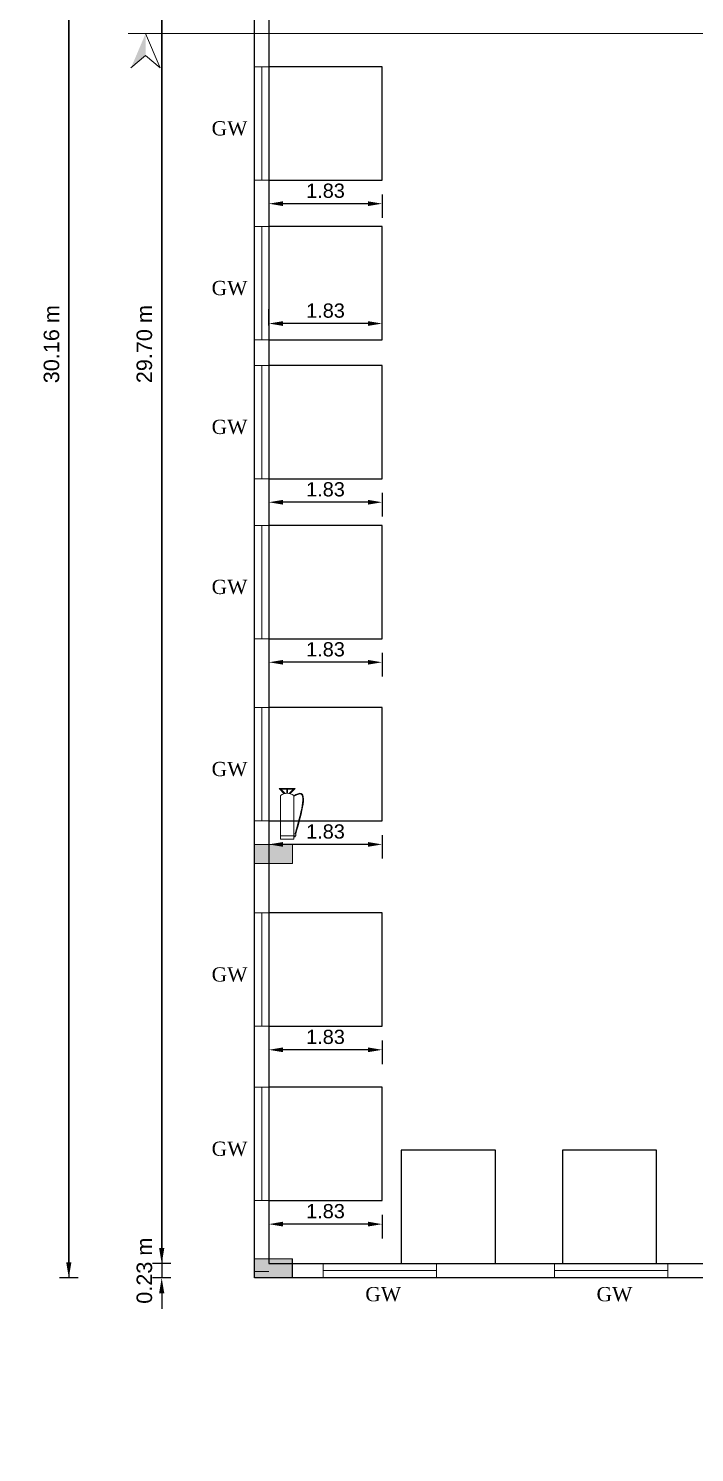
# Model space of a CAD drawing. Header units: metres. Extents: x -1561199 to -1560810, y 43748 to 43956.
# Drawn here: x -1560884.14 to -1560873.39, y 43761.56 to 43784.56 of the extents above; entities that cross this region are included whole.
import ezdxf

# ---------------------------------------------------------------- set-up
doc = ezdxf.new("R2010")
doc.units = ezdxf.units.M
doc.header["$LTSCALE"] = 750
doc.header["$MEASUREMENT"] = 0
doc.header["$PDMODE"] = 35
doc.header["$PDSIZE"] = 50
doc.linetypes.add('ACAD_ISO04W100', pattern=[30, 24, -3, 0, -3])
doc.layers.get('0').update_dxf_attribs({"lineweight": 5, "plot": 0})
doc.layers.get('Defpoints').update_dxf_attribs({"lineweight": 0})
doc.layers.add('BLK_1_COVERED_AREA', color=140, linetype='Continuous', plot=False)
doc.layers.add('BLK_1_FLR_0_BLT_UP_AREA', color=1, linetype='Continuous', plot=False)
for name, color, linetype in [('BLK_1_FLR_0_CARPET_AREA', 10, 'Continuous'), ('BLK_1_FLR_0_REGULAR_ROOM_2', 7, 'Continuous'), ('BLK_1_FLR_0_ROOM_1_LIGHT_VENTILATION_1', 7, 'Continuous')]:
    doc.layers.add(name, color=color, linetype=linetype)
doc.layers.add('column', color=242, linetype='Continuous', lineweight=25)
doc.styles.add('S', font='swiss.ttf')
doc.styles.get("Standard").update_dxf_attribs({"font": 'arial.ttf'})
doc.dimstyles.new('METRIC', dxfattribs={"dimtxt": 0.45, "dimasz": 0.25, "dimexe": 0.15, "dimexo": 0.15, "dimgap": 0.15, "dimtad": 1, "dimzin": 0, "dimdsep": 46, "dimtxsty": 'S', "dimcen": 0, "dimclrd": 1, "dimclre": 1, "dimclrt": 5, "dimadec": 0, "dimazin": 2, "dimtfac": 1, "dimtix": 1, "dimtofl": 0, "dimtmove": 1, "dimatfit": 0, "dimfxl": 0, "dimtolj": 1, "dimtzin": 0, "dimarcsym": 0})
doc.dimstyles.new('STANDARD$0', dxfattribs={"dimscale": 0, "dimtxt": 9, "dimasz": 2, "dimexe": 2, "dimexo": 1, "dimgap": 0.5, "dimtad": 1, "dimdec": 1, "dimzin": 0, "dimdsep": 46, "dimlunit": 4, "dimtxsty": 'Standard', "dimblk1": 'ARCHTICK', "dimblk2": 'ARCHTICK', "dimsah": 1, "dimcen": 0, "dimdle": 1.5, "dimclrd": 1, "dimclre": 1, "dimclrt": 4, "dimadec": 0, "dimazin": 0, "dimtfac": 0.3, "dimtdec": 1, "dimtix": 1, "dimtmove": 0, "dimatfit": 3, "dimldrblk": 'ARCHTICK', "dimfxl": 0, "dimfrac": 2, "dimtolj": 1, "dimtzin": 0, "dimarcsym": 0})

# ---------------------------------------------------------------- blocks, each defined once
blk = doc.blocks.new('qwegwegwegwegwegwegwg')
at = {"layer": 'column', "lineweight": -2}
h = blk.add_hatch(color=256, dxfattribs=at)
h.dxf.hatch_style = 1
h.paths.add_polyline_path([(0, 0), (12, 0), (12, -24), (0, -24)])
blk.add_lwpolyline([(0, 0), (12, 0), (12, -24), (0, -24)], close=True, dxfattribs=at)
blk = doc.blocks.new('*D150')
at = {"color": 0, "lineweight": -2}
for p, q in [((-1560881.99, 43764.866), (-1560881.99, 43765.116)), ((-1560881.84, 43764.616), (-1560882.14, 43764.616)), ((-1560881.84, 43764.386), (-1560882.14, 43764.386)), ((-1560881.99, 43764.136), (-1560881.99, 43763.886))]:
    blk.add_line(p, q, dxfattribs=at)
at = {"color": 0}
for points in [[(-1560882.032, 43764.866), (-1560881.948, 43764.866), (-1560881.99, 43764.616)], [(-1560882.032, 43764.136), (-1560881.948, 43764.136), (-1560881.99, 43764.386)]]:
    blk.add_solid(points, dxfattribs=at)
at = {"layer": 'Defpoints', "color": 0}
for p in [(-1560881.99, 43764.616), (-1560879.881, 43764.616), (-1560880.49, 43764.386)]:
    blk.add_point(p, dxfattribs=at)
at = {"color": 0, "lineweight": -2, "insert": (-1560882.269, 43764.501), "char_height": 0.25, "attachment_point": 5, "rotation": 90, "style": 'S'}
blk.add_mtext('\\A1;0.23 m', dxfattribs=at)
blk = doc.blocks.new('*D151')
at = {"color": 0, "lineweight": -2}
for p, q in [((-1560881.84, 43794.313), (-1560882.14, 43794.313)), ((-1560881.99, 43764.866), (-1560881.99, 43794.063)), ((-1560881.84, 43764.616), (-1560882.14, 43764.616))]:
    blk.add_line(p, q, dxfattribs=at)
at = {"color": 0}
for points in [[(-1560882.032, 43794.063), (-1560881.948, 43794.063), (-1560881.99, 43794.313)], [(-1560882.032, 43764.866), (-1560881.948, 43764.866), (-1560881.99, 43764.616)]]:
    blk.add_solid(points, dxfattribs=at)
at = {"layer": 'Defpoints', "color": 0}
for p in [(-1560881.99, 43794.313), (-1560879.88, 43794.313), (-1560879.881, 43764.616)]:
    blk.add_point(p, dxfattribs=at)
at = {"color": 0, "lineweight": -2, "insert": (-1560882.269, 43779.465), "char_height": 0.25, "attachment_point": 5, "rotation": 90, "style": 'S'}
blk.add_mtext('\\A1;29.70 m', dxfattribs=at)
blk = doc.blocks.new('*D152')
at = {"color": 0, "lineweight": -2}
for p, q in [((-1560883.34, 43794.542), (-1560883.64, 43794.542)), ((-1560883.49, 43764.636), (-1560883.49, 43794.292)), ((-1560883.34, 43764.386), (-1560883.64, 43764.386))]:
    blk.add_line(p, q, dxfattribs=at)
at = {"color": 0}
for points in [[(-1560883.532, 43794.292), (-1560883.448, 43794.292), (-1560883.49, 43794.542)], [(-1560883.532, 43764.636), (-1560883.448, 43764.636), (-1560883.49, 43764.386)]]:
    blk.add_solid(points, dxfattribs=at)
at = {"layer": 'Defpoints', "color": 0}
for p in [(-1560883.49, 43794.542), (-1560880.26, 43794.542), (-1560880.49, 43764.386)]:
    blk.add_point(p, dxfattribs=at)
at = {"color": 0, "lineweight": -2, "insert": (-1560883.769, 43779.464), "char_height": 0.25, "attachment_point": 5, "rotation": 90, "style": 'S'}
blk.add_mtext('\\A1;30.16 m', dxfattribs=at)
blk = doc.blocks.new('*D153')
at = {"color": 0, "lineweight": -2}
for p, q in [((-1560880.49, 43760.068), (-1560880.49, 43759.768)), ((-1560880.26, 43760.068), (-1560880.26, 43759.768)), ((-1560880.74, 43759.918), (-1560880.99, 43759.918)), ((-1560880.01, 43759.918), (-1560879.76, 43759.918))]:
    blk.add_line(p, q, dxfattribs=at)
at = {"color": 0}
for points in [[(-1560880.74, 43759.96), (-1560880.74, 43759.877), (-1560880.49, 43759.918)], [(-1560880.01, 43759.96), (-1560880.01, 43759.877), (-1560880.26, 43759.918)]]:
    blk.add_solid(points, dxfattribs=at)
at = {"layer": 'Defpoints', "color": 0}
for p in [(-1560880.26, 43764.691), (-1560880.49, 43764.386), (-1560880.26, 43759.918)]:
    blk.add_point(p, dxfattribs=at)
at = {"color": 0, "lineweight": -2, "insert": (-1560880.375, 43760.197), "char_height": 0.25, "attachment_point": 5, "style": 'S'}
blk.add_mtext('\\A1;0.23 m', dxfattribs=at)
blk = doc.blocks.new('*D154')
at = {"color": 0, "lineweight": -2}
for p, q in [((-1560880.26, 43760.068), (-1560880.26, 43759.768)), ((-1560872.486, 43760.068), (-1560872.486, 43759.768)), ((-1560880.01, 43759.918), (-1560872.736, 43759.918))]:
    blk.add_line(p, q, dxfattribs=at)
at = {"color": 0}
for points in [[(-1560880.01, 43759.96), (-1560880.01, 43759.877), (-1560880.26, 43759.918)], [(-1560872.736, 43759.96), (-1560872.736, 43759.877), (-1560872.486, 43759.918)]]:
    blk.add_solid(points, dxfattribs=at)
at = {"layer": 'Defpoints', "color": 0}
for p in [(-1560880.26, 43764.691), (-1560872.486, 43764.691), (-1560872.486, 43759.918)]:
    blk.add_point(p, dxfattribs=at)
at = {"color": 0, "lineweight": -2, "insert": (-1560876.373, 43760.193), "char_height": 0.25, "attachment_point": 5, "style": 'S'}
blk.add_mtext('\\A1;7.77 m', dxfattribs=at)
blk = doc.blocks.new('*D158')
at = {"color": 0, "lineweight": -2}
for p, q in [((-1560880.49, 43758.568), (-1560880.49, 43758.268)), ((-1560857.02, 43758.568), (-1560857.02, 43758.268)), ((-1560880.24, 43758.418), (-1560857.27, 43758.418))]:
    blk.add_line(p, q, dxfattribs=at)
at = {"color": 0}
for points in [[(-1560880.24, 43758.46), (-1560880.24, 43758.377), (-1560880.49, 43758.418)], [(-1560857.27, 43758.46), (-1560857.27, 43758.377), (-1560857.02, 43758.418)]]:
    blk.add_solid(points, dxfattribs=at)
at = {"layer": 'Defpoints', "color": 0}
for p in [(-1560880.49, 43764.386), (-1560857.02, 43764.386), (-1560857.02, 43758.418)]:
    blk.add_point(p, dxfattribs=at)
at = {"color": 0, "lineweight": -2, "insert": (-1560868.755, 43758.697), "char_height": 0.25, "attachment_point": 5, "style": 'S'}
blk.add_mtext('\\A1;23.47 m', dxfattribs=at)
blk = doc.blocks.new('DSDRFTRY')
at = {"color": 1}
for p, q in [((736.623, 117.624, -214.286), (736.527, 117.721, -214.286)), ((736.557, 117.721, -214.286), (736.527, 117.721, -214.286)), ((736.551, 116.766, -214.286), (736.551, 117.586, -214.286)), ((736.557, 117.721, -214.286), (736.828, 117.721, -214.286)), ((736.638, 117.628, -214.286), (736.557, 117.709, -214.286)), ((736.557, 117.709, -214.286), (736.671, 117.709, -214.286)), ((736.671, 117.632, -214.286), (736.671, 117.709, -214.286)), ((736.684, 117.632, -214.286), (736.684, 117.709, -214.286)), ((736.684, 117.709, -214.286), (736.798, 117.709, -214.286)), ((736.717, 117.628, -214.286), (736.798, 117.709, -214.286)), ((736.731, 117.624, -214.286), (736.828, 117.721, -214.286)), ((736.804, 117.586, -214.286), (736.804, 116.766, -214.286)), ((736.513, 116.861, -214.286), (736.551, 116.861, -214.286)), ((736.513, 116.823, -214.286), (736.513, 116.861, -214.286)), ((736.513, 116.823, -214.286), (736.526, 116.823, -214.286)), ((736.513, 116.823, -214.286), (736.519, 116.823, -214.286)), ((736.513, 116.823, -214.286), (736.516, 116.823, -214.286)), ((736.551, 116.823, -214.286), (736.513, 116.823, -214.286)), ((736.526, 116.823, -214.286), (736.526, 116.81, -214.286)), ((736.526, 116.81, -214.286), (736.539, 116.81, -214.286)), ((736.539, 116.81, -214.286), (736.539, 116.823, -214.286)), ((736.804, 116.829, -214.286), (736.551, 116.829, -214.286)), ((736.804, 116.823, -214.286), (736.551, 116.823, -214.286)), ((736.804, 116.766, -214.286), (736.551, 116.766, -214.286))]:
    blk.add_line(p, q, dxfattribs=at)
blk.add_arc((736.677, 117.436, -214.286), 0.196, 50.0538, 129.9462, dxfattribs=at)
for points, knots in [([(736.513, 116.861, -214.286), (736.395, 117.278, -214.286), (736.263, 117.742, -214.286), (736.523, 117.602, -214.286), (736.551, 117.586, -214.286)], [0, 0, 0, 0, 3.030452, 3.369076, 3.369076, 3.369076, 3.369076]), ([(736.526, 116.864, -214.286), (736.507, 116.929, -214.286), (736.489, 116.993, -214.286), (736.438, 117.181, -214.286), (736.408, 117.299, -214.286), (736.381, 117.47, -214.286), (736.378, 117.531, -214.286), (736.391, 117.591, -214.286), (736.399, 117.605, -214.286), (736.421, 117.62, -214.286), (736.435, 117.622, -214.286), (736.48, 117.611, -214.286), (736.51, 117.595, -214.286), (736.544, 117.576, -214.286), (736.545, 117.575, -214.286), (736.545, 117.575, -214.286)], [0, 0, 0, 0, 0.468639, 0.468639, 1.405917, 1.405917, 2.137486, 2.137486, 2.546212, 2.546212, 2.954939, 2.954939, 3.363666, 3.363666, 3.369076, 3.369076, 3.369076, 3.369076])]:
    blk.add_open_spline(points, degree=3, knots=knots, dxfattribs=at)
blk = doc.blocks.new('*D30')
at = {"layer": 'BLK_1_FLR_0_ROOM_1_LIGHT_VENTILATION_1', "color": 0, "lineweight": -2}
for p, q in [((-1560880.26, 43765.403), (-1560880.26, 43765.023)), ((-1560878.43, 43765.403), (-1560878.43, 43765.023)), ((-1560878.66, 43765.253), (-1560880.03, 43765.253))]:
    blk.add_line(p, q, dxfattribs=at)
at = {"layer": 'BLK_1_FLR_0_ROOM_1_LIGHT_VENTILATION_1', "color": 0}
for points in [[(-1560880.03, 43765.292), (-1560880.03, 43765.215), (-1560880.26, 43765.253)], [(-1560878.66, 43765.292), (-1560878.66, 43765.215), (-1560878.43, 43765.253)]]:
    blk.add_solid(points, dxfattribs=at)
at = {"layer": 'Defpoints', "color": 0}
for p in [(-1560880.26, 43765.633), (-1560878.43, 43765.633), (-1560880.26, 43765.253)]:
    blk.add_point(p, dxfattribs=at)
at = {"layer": 'BLK_1_FLR_0_ROOM_1_LIGHT_VENTILATION_1', "color": 0, "lineweight": -2, "insert": (-1560879.345, 43765.461), "char_height": 0.23, "attachment_point": 5, "rotation": 360}
blk.add_mtext('\\A1;1.83', dxfattribs=at)
blk = doc.blocks.new('*D358')
at = {"layer": 'BLK_1_FLR_0_ROOM_1_LIGHT_VENTILATION_1', "color": 0, "lineweight": -2}
for p, q in [((-1560880.26, 43768.218), (-1560880.26, 43767.838)), ((-1560878.43, 43768.218), (-1560878.43, 43767.838)), ((-1560878.66, 43768.068), (-1560880.03, 43768.068))]:
    blk.add_line(p, q, dxfattribs=at)
at = {"layer": 'BLK_1_FLR_0_ROOM_1_LIGHT_VENTILATION_1', "color": 0}
for points in [[(-1560880.03, 43768.107), (-1560880.03, 43768.03), (-1560880.26, 43768.068)], [(-1560878.66, 43768.107), (-1560878.66, 43768.03), (-1560878.43, 43768.068)]]:
    blk.add_solid(points, dxfattribs=at)
at = {"layer": 'Defpoints', "color": 0}
for p in [(-1560880.26, 43768.448), (-1560878.43, 43768.448), (-1560880.26, 43768.068)]:
    blk.add_point(p, dxfattribs=at)
at = {"layer": 'BLK_1_FLR_0_ROOM_1_LIGHT_VENTILATION_1', "color": 0, "lineweight": -2, "insert": (-1560879.345, 43768.276), "char_height": 0.23, "attachment_point": 5, "rotation": 360}
blk.add_mtext('\\A1;1.83', dxfattribs=at)
blk = doc.blocks.new('*D359')
at = {"layer": 'BLK_1_FLR_0_ROOM_1_LIGHT_VENTILATION_1', "color": 0, "lineweight": -2}
for p, q in [((-1560880.26, 43771.535), (-1560880.26, 43771.156)), ((-1560878.66, 43771.386), (-1560880.03, 43771.386)), ((-1560878.43, 43771.535), (-1560878.43, 43771.156))]:
    blk.add_line(p, q, dxfattribs=at)
at = {"layer": 'BLK_1_FLR_0_ROOM_1_LIGHT_VENTILATION_1', "color": 0}
for points in [[(-1560880.03, 43771.424), (-1560880.03, 43771.347), (-1560880.26, 43771.386)], [(-1560878.66, 43771.424), (-1560878.66, 43771.347), (-1560878.43, 43771.386)]]:
    blk.add_solid(points, dxfattribs=at)
at = {"layer": 'Defpoints', "color": 0}
for p in [(-1560880.26, 43771.765), (-1560878.43, 43771.765), (-1560880.26, 43771.386)]:
    blk.add_point(p, dxfattribs=at)
at = {"layer": 'BLK_1_FLR_0_ROOM_1_LIGHT_VENTILATION_1', "color": 0, "lineweight": -2, "insert": (-1560879.345, 43771.593), "char_height": 0.23, "attachment_point": 5, "rotation": 360}
blk.add_mtext('\\A1;1.83', dxfattribs=at)
blk = doc.blocks.new('*D360')
at = {"layer": 'BLK_1_FLR_0_ROOM_1_LIGHT_VENTILATION_1', "color": 0, "lineweight": -2}
for p, q in [((-1560880.26, 43774.477), (-1560880.26, 43774.097)), ((-1560878.66, 43774.327), (-1560880.03, 43774.327)), ((-1560878.43, 43774.477), (-1560878.43, 43774.097))]:
    blk.add_line(p, q, dxfattribs=at)
at = {"layer": 'BLK_1_FLR_0_ROOM_1_LIGHT_VENTILATION_1', "color": 0}
for points in [[(-1560880.03, 43774.365), (-1560880.03, 43774.289), (-1560880.26, 43774.327)], [(-1560878.66, 43774.365), (-1560878.66, 43774.289), (-1560878.43, 43774.327)]]:
    blk.add_solid(points, dxfattribs=at)
at = {"layer": 'Defpoints', "color": 0}
for p in [(-1560880.26, 43774.707), (-1560878.43, 43774.707), (-1560880.26, 43774.327)]:
    blk.add_point(p, dxfattribs=at)
at = {"layer": 'BLK_1_FLR_0_ROOM_1_LIGHT_VENTILATION_1', "color": 0, "lineweight": -2, "insert": (-1560879.345, 43774.535), "char_height": 0.23, "attachment_point": 5, "rotation": 360}
blk.add_mtext('\\A1;1.83', dxfattribs=at)
blk = doc.blocks.new('*D361')
at = {"layer": 'BLK_1_FLR_0_ROOM_1_LIGHT_VENTILATION_1', "color": 0, "lineweight": -2}
for p, q in [((-1560880.26, 43777.061), (-1560880.26, 43776.681)), ((-1560878.66, 43776.911), (-1560880.03, 43776.911)), ((-1560878.43, 43777.061), (-1560878.43, 43776.681))]:
    blk.add_line(p, q, dxfattribs=at)
at = {"layer": 'BLK_1_FLR_0_ROOM_1_LIGHT_VENTILATION_1', "color": 0}
for points in [[(-1560880.03, 43776.95), (-1560880.03, 43776.873), (-1560880.26, 43776.911)], [(-1560878.66, 43776.95), (-1560878.66, 43776.873), (-1560878.43, 43776.911)]]:
    blk.add_solid(points, dxfattribs=at)
at = {"layer": 'Defpoints', "color": 0}
for p in [(-1560880.26, 43777.291), (-1560878.43, 43777.291), (-1560880.26, 43776.911)]:
    blk.add_point(p, dxfattribs=at)
at = {"layer": 'BLK_1_FLR_0_ROOM_1_LIGHT_VENTILATION_1', "color": 0, "lineweight": -2, "insert": (-1560879.345, 43777.119), "char_height": 0.23, "attachment_point": 5, "rotation": 360}
blk.add_mtext('\\A1;1.83', dxfattribs=at)
blk = doc.blocks.new('*D362')
at = {"layer": 'BLK_1_FLR_0_ROOM_1_LIGHT_VENTILATION_1', "color": 0, "lineweight": -2}
for p, q in [((-1560880.26, 43779.764), (-1560880.26, 43780.028)), ((-1560878.43, 43779.764), (-1560878.43, 43780.028)), ((-1560878.66, 43779.798), (-1560880.03, 43779.798))]:
    blk.add_line(p, q, dxfattribs=at)
at = {"layer": 'BLK_1_FLR_0_ROOM_1_LIGHT_VENTILATION_1', "color": 0}
for points in [[(-1560880.03, 43779.836), (-1560880.03, 43779.759), (-1560880.26, 43779.798)], [(-1560878.66, 43779.836), (-1560878.66, 43779.759), (-1560878.43, 43779.798)]]:
    blk.add_solid(points, dxfattribs=at)
at = {"layer": 'Defpoints', "color": 0}
for p in [(-1560880.26, 43779.798), (-1560880.26, 43779.534), (-1560878.43, 43779.534)]:
    blk.add_point(p, dxfattribs=at)
at = {"layer": 'BLK_1_FLR_0_ROOM_1_LIGHT_VENTILATION_1', "color": 0, "lineweight": -2, "insert": (-1560879.345, 43780.005), "char_height": 0.23, "attachment_point": 5, "rotation": 360}
blk.add_mtext('\\A1;1.83', dxfattribs=at)
blk = doc.blocks.new('*D363')
at = {"layer": 'BLK_1_FLR_0_ROOM_1_LIGHT_VENTILATION_1', "color": 0, "lineweight": -2}
for p, q in [((-1560880.26, 43781.883), (-1560880.26, 43781.503)), ((-1560878.66, 43781.733), (-1560880.03, 43781.733)), ((-1560878.43, 43781.883), (-1560878.43, 43781.503))]:
    blk.add_line(p, q, dxfattribs=at)
at = {"layer": 'BLK_1_FLR_0_ROOM_1_LIGHT_VENTILATION_1', "color": 0}
for points in [[(-1560880.03, 43781.772), (-1560880.03, 43781.695), (-1560880.26, 43781.733)], [(-1560878.66, 43781.772), (-1560878.66, 43781.695), (-1560878.43, 43781.733)]]:
    blk.add_solid(points, dxfattribs=at)
at = {"layer": 'Defpoints', "color": 0}
for p in [(-1560880.26, 43782.113), (-1560878.43, 43782.113), (-1560880.26, 43781.733)]:
    blk.add_point(p, dxfattribs=at)
at = {"layer": 'BLK_1_FLR_0_ROOM_1_LIGHT_VENTILATION_1', "color": 0, "lineweight": -2, "insert": (-1560879.345, 43781.941), "char_height": 0.23, "attachment_point": 5, "rotation": 360}
blk.add_mtext('\\A1;1.83', dxfattribs=at)

msp = doc.modelspace()

# ---------------------------------------------------------------- hatches: boundary and pattern name
at = {"linetype": 'Continuous'}
msp.add_hatch(color=0, dxfattribs=at).paths.add_polyline_path([(-1560882.2501, 43784.48039), (-1560882.2501, 43784.1273), (-1560882.48576, 43783.92626)])
msp.add_hatch(color=0, dxfattribs=at).paths.add_polyline_path([(-1560882.2501, 43784.48039), (-1560882.2501, 43784.1273), (-1560882.48576, 43783.92626)])

# ---------------------------------------------------------------- linework, layer by layer
at = {"color": 0, "lineweight": -2}
for p, q in [((-1560883.49008, 43794.5418, -496.71908), (-1560883.49008, 43764.38612, -762.45005)), ((-1560881.99008, 43794.5418, -496.71908), (-1560881.99008, 43764.38612, -762.45005))]:
    msp.add_line(p, q, dxfattribs=at)
at = {"color": 1}
for p, q in [((-1560880.49008, 43794.5418, 381.46736), (-1560880.49008, 43771.3742, 434.17162)), ((-1560880.49008, 43794.5418, -737.29896), (-1560880.49008, 43771.58913)), ((-1560880.26008, 43784.84215, -737.29896), (-1560880.26008, 43771.29051, 5.522)), ((-1560880.49008, 43771.39125, -496.71908), (-1560880.49008, 43764.38612, -762.45005)), ((-1560880.26008, 43771.08613, -737.29896), (-1560880.26008, 43764.69092, -737.29896)), ((-1560879.88062, 43764.61612), (-1560872.86594, 43764.61612)), ((-1560880.49022, 43764.38612), (-1560857.02008, 43764.38612))]:
    msp.add_line(p, q, dxfattribs=at)
at = {"color": 3, "linetype": 'ACAD_ISO04W100', "ltscale": 0.1}
msp.add_line((-1560882.53275, 43784.48039, -414.10042), (-1560854.49829, 43784.48039, -414.10042), dxfattribs=at)
at = {"color": 0, "linetype": 'Continuous'}
for p, q in [((-1560882.01444, 43783.92626, -414.10042), (-1560882.2501, 43784.48039, -414.10042)), ((-1560882.2501, 43784.1273, -414.10042), (-1560882.48632, 43783.92626, -414.10042)), ((-1560882.01444, 43783.92626, -414.10042), (-1560882.2501, 43784.1273, -414.10042))]:
    msp.add_line(p, q, dxfattribs=at)
for p, q in [((-1560880.26022, 43783.9428), (-1560880.49022, 43783.9428)), ((-1560880.49022, 43783.9428), (-1560880.49022, 43782.1128)), ((-1560880.37522, 43782.1128), (-1560880.37522, 43783.9428)), ((-1560880.26022, 43782.1128), (-1560880.26022, 43783.9428)), ((-1560880.49022, 43782.1128), (-1560880.26022, 43782.1128)), ((-1560880.26022, 43781.3636), (-1560880.49022, 43781.3636)), ((-1560880.49022, 43781.3636), (-1560880.49022, 43779.5336)), ((-1560880.37522, 43779.5336), (-1560880.37522, 43781.3636)), ((-1560880.26022, 43779.5336), (-1560880.26022, 43781.3636)), ((-1560880.49022, 43779.5336), (-1560880.26022, 43779.5336)), ((-1560880.26022, 43779.12096), (-1560880.49022, 43779.12096)), ((-1560880.49022, 43779.12096), (-1560880.49022, 43777.29096)), ((-1560880.37522, 43777.29096), (-1560880.37522, 43779.12096)), ((-1560880.26022, 43777.29096), (-1560880.26022, 43779.12096)), ((-1560880.49022, 43777.29096), (-1560880.26022, 43777.29096)), ((-1560880.26022, 43776.53669), (-1560880.49022, 43776.53669)), ((-1560880.49022, 43776.53669), (-1560880.49022, 43774.70669)), ((-1560880.37522, 43774.70669), (-1560880.37522, 43776.53669)), ((-1560880.26022, 43774.70669), (-1560880.26022, 43776.53669)), ((-1560880.49022, 43774.70669), (-1560880.26022, 43774.70669)), ((-1560880.26022, 43773.59524), (-1560880.49022, 43773.59524)), ((-1560880.49022, 43773.59524), (-1560880.49022, 43771.76524)), ((-1560880.37522, 43771.76524), (-1560880.37522, 43773.59524)), ((-1560880.26022, 43771.76524), (-1560880.26022, 43773.59524)), ((-1560880.49022, 43771.76524), (-1560880.26022, 43771.76524)), ((-1560880.26008, 43770.27787, -737.29896), (-1560880.49008, 43770.27787, -737.29896)), ((-1560880.49008, 43770.27787, -737.29896), (-1560880.49008, 43768.44787, -737.29896)), ((-1560880.37508, 43768.44787, -737.29896), (-1560880.37508, 43770.27787, -737.29896)), ((-1560880.26008, 43768.44787, -737.29896), (-1560880.26008, 43770.27787, -737.29896)), ((-1560880.49008, 43768.44787, -737.29896), (-1560880.26008, 43768.44787, -737.29896)), ((-1560880.26008, 43767.463, -737.29896), (-1560880.49008, 43767.463, -737.29896)), ((-1560880.49008, 43767.463, -737.29896), (-1560880.49008, 43765.633, -737.29896)), ((-1560880.37508, 43765.633, -737.29896), (-1560880.37508, 43767.463, -737.29896)), ((-1560880.26008, 43765.633, -737.29896), (-1560880.26008, 43767.463, -737.29896)), ((-1560880.49008, 43765.633, -737.29896), (-1560880.26008, 43765.633, -737.29896)), ((-1560880.49037, 43764.48922, 763.65007), (-1560880.26037, 43764.48922, 763.65007)), ((-1560879.38321, 43764.38752, -1105.10218), (-1560879.38321, 43764.61752, -1105.10218)), ((-1560879.38321, 43764.61752, -1105.10218), (-1560877.55321, 43764.61752, -1105.10218)), ((-1560877.55321, 43764.50252, -1105.10218), (-1560879.38321, 43764.50252, -1105.10218)), ((-1560877.55321, 43764.61752, -1105.10218), (-1560877.55321, 43764.38752, -1105.10218)), ((-1560875.64891, 43764.38752, -1105.10218), (-1560875.64891, 43764.61752, -1105.10218)), ((-1560875.64891, 43764.61752, -1105.10218), (-1560873.81891, 43764.61752, -1105.10218)), ((-1560873.81891, 43764.50252, -1105.10218), (-1560875.64891, 43764.50252, -1105.10218)), ((-1560873.81891, 43764.61752, -1105.10218), (-1560873.81891, 43764.38752, -1105.10218)), ((-1560880.49022, 43764.38612), (-1560857.02008, 43764.38612)), ((-1560877.55321, 43764.38752, -1105.10218), (-1560879.38321, 43764.38752, -1105.10218)), ((-1560873.81891, 43764.38752, -1105.10218), (-1560875.64891, 43764.38752, -1105.10218))]:
    msp.add_line(p, q)
at = {"layer": 'BLK_1_COVERED_AREA', "color": 140, "linetype": 'Continuous'}
msp.add_lwpolyline([(-1560869.46377, 43797.5664), (-1560869.46377, 43794.5418), (-1560857.02008, 43794.5418), (-1560857.02008, 43764.38612), (-1560880.49022, 43764.38612), (-1560880.49008, 43794.5418), (-1560874.7499, 43794.5418), (-1560874.7499, 43797.5664)], close=True, dxfattribs=at)
at = {"layer": 'BLK_1_FLR_0_BLT_UP_AREA', "color": 13, "linetype": 'Continuous', "elevation": -763.65007}
msp.add_lwpolyline([(-1560869.46377, 43797.5664), (-1560869.46377, 43794.5418), (-1560857.02008, 43794.5418), (-1560857.02008, 43764.38612), (-1560880.49022, 43764.38612), (-1560880.49008, 43794.5418), (-1560874.7499, 43794.5418), (-1560874.7499, 43797.5664)], close=True, dxfattribs=at)
at = {"layer": 'BLK_1_FLR_0_CARPET_AREA', "color": 13, "linetype": 'Continuous', "elevation": 21.06979}
msp.add_lwpolyline([(-1560857.25008, 43779.21262), (-1560857.25008, 43794.3132), (-1560880.25868, 43794.3132), (-1560880.25868, 43764.61612), (-1560872.48569, 43764.61612), (-1560872.48569, 43771.30902), (-1560861.42868, 43771.30902), (-1560861.42868, 43779.21262)], close=True, dxfattribs=at)
at = {"layer": 'BLK_1_FLR_0_REGULAR_ROOM_2', "color": 2, "elevation": 21.06979}
msp.add_lwpolyline([(-1560857.25008, 43779.21262), (-1560857.25008, 43794.3132), (-1560880.25868, 43794.3132), (-1560880.25868, 43764.61612), (-1560872.48569, 43764.61612), (-1560872.48569, 43771.30902), (-1560861.42868, 43771.30902), (-1560861.42868, 43779.21262)], close=True, dxfattribs=at)
at = {"layer": 'BLK_1_FLR_0_ROOM_1_LIGHT_VENTILATION_1', "color": 2, "lineweight": -2}
for points in [[(-1560878.43022, 43782.1128), (-1560878.43022, 43783.9428), (-1560880.26022, 43783.9428), (-1560880.26022, 43782.1128)], [(-1560878.43022, 43779.5336), (-1560878.43022, 43781.3636), (-1560880.26022, 43781.3636), (-1560880.26022, 43779.5336)], [(-1560878.43022, 43777.29096), (-1560878.43022, 43779.12096), (-1560880.26022, 43779.12096), (-1560880.26022, 43777.29096)], [(-1560878.43022, 43774.70669), (-1560878.43022, 43776.53669), (-1560880.26022, 43776.53669), (-1560880.26022, 43774.70669)], [(-1560878.43022, 43771.76524), (-1560878.43022, 43773.59524), (-1560880.26022, 43773.59524), (-1560880.26022, 43771.76524)]]:
    msp.add_lwpolyline(points, close=True, dxfattribs=at)
for points, elevation in [([(-1560878.43008, 43768.44787), (-1560878.43008, 43770.27787), (-1560880.26008, 43770.27787), (-1560880.26008, 43768.44787)], -737.29896), ([(-1560878.43008, 43765.633), (-1560878.43008, 43767.463), (-1560880.26008, 43767.463), (-1560880.26008, 43765.633)], -737.29896), ([(-1560876.6017, 43764.61612), (-1560876.6017, 43766.44612), (-1560878.1217, 43766.44612), (-1560878.1217, 43764.61612)], 21.06979), ([(-1560873.9979, 43764.61752), (-1560873.9979, 43766.44752), (-1560875.5179, 43766.44752), (-1560875.5179, 43764.61752)], -1105.10218)]:
    msp.add_lwpolyline(points, close=True, dxfattribs=dict(at, elevation=elevation))

# ---------------------------------------------------------------- block references
at = {"color": 0, "lineweight": -2, "xscale": -0.8534234103183371, "yscale": 0.8534234103183371, "zscale": 0.8534234103183371}
msp.add_blockref('DSDRFTRY', (-1560251.26686, 43671.8219, 182.87674), dxfattribs=at)
at = {"rotation": 270}
for p, xscale, yscale, zscale in [((-1560879.87998, 43771.07902), -0.025427, 0.025427, 0.025427), ((-1560879.87998, 43764.38612), -0.025427, 0.025427, 0.025427), ((-1560879.88062, 43764.38612), -0.0254, 0.0254, 0.0254)]:
    msp.add_blockref('qwegwegwegwegwegwegwg', p, dxfattribs=dict(at, xscale=xscale, yscale=yscale, zscale=zscale))

# ---------------------------------------------------------------- texts
at = {"char_height": 0.23, "width": 1.6153676}
for insert, attachment_point in [((-1560881.18386, 43783.06564, 1904.58855), 1), ((-1560881.18386, 43780.48644, 1904.58855), 1), ((-1560881.18386, 43778.2438, 1904.58855), 1), ((-1560881.18386, 43775.65953, 1904.58855), 1), ((-1560881.18386, 43772.71808, 1904.58855), 1), ((-1560881.18386, 43769.40071, 1167.28958), 1), ((-1560881.18386, 43766.58584, 1167.28958), 1), ((-1560878.702, 43764.00166, 17.91815), 7), ((-1560874.9677, 43764.00166, 17.91815), 7)]:
    msp.add_mtext('{\\fBookman Old Style|b0|i0|c0|p18;GW}', dxfattribs=dict(at, insert=insert, attachment_point=attachment_point))

# ---------------------------------------------------------------- dimensions: what is measured, and where the dimension line sits
at = {"color": 0, "lineweight": -2}
for base, p1, p2, picture, middle in [((-1560883.49008, 43794.5418), (-1560880.49022, 43764.38612), (-1560880.26008, 43794.5418), '*D152', (-1560883.76856, 43779.46396)), ((-1560881.99008, 43794.3132), (-1560879.88062, 43764.61612), (-1560879.87998, 43794.3132), '*D151', (-1560882.26856, 43779.46466)), ((-1560881.99008, 43764.61612), (-1560880.49022, 43764.38612), (-1560879.88062, 43764.61612), '*D150', (-1560882.26856, 43764.50112))]:
    dim = msp.add_linear_dim(base=base, p1=p1, p2=p2, angle=270, dimstyle='METRIC', override={"dimtxt": 0.25, "dimpost": ' m', "dimclrd": 0, "dimclre": 0, "dimclrt": 0}, dxfattribs=at)
    dim.commit()
    dim.dimension.update_dxf_attribs({"geometry": picture, "text_midpoint": middle})
for base, p1, p2, picture, middle in [((-1560880.26008, 43759.91827), (-1560880.49008, 43764.38612), (-1560880.26008, 43764.69092), '*D153', (-1560880.37508, 43760.19675)), ((-1560872.48569, 43759.91827), (-1560880.26008, 43764.69092), (-1560872.48569, 43764.69124), '*D154', (-1560876.37288, 43760.19336)), ((-1560857.02008, 43758.41827), (-1560880.49008, 43764.38612), (-1560857.02008, 43764.38612), '*D158', (-1560868.75508, 43758.69675))]:
    dim = msp.add_linear_dim(base=base, p1=p1, p2=p2, dimstyle='METRIC', override={"dimtxt": 0.25, "dimpost": ' m', "dimclrd": 0, "dimclre": 0, "dimclrt": 0}, dxfattribs=at)
    dim.commit()
    dim.dimension.update_dxf_attribs({"geometry": picture, "text_midpoint": middle})
at = {"layer": 'BLK_1_FLR_0_ROOM_1_LIGHT_VENTILATION_1', "color": 232, "lineweight": -2}
for p1, p2, distance, picture, middle in [((-1560878.43022, 43782.1128), (-1560880.26022, 43782.1128), 0.37955, '*D363', (-1560879.34522, 43781.94076)), ((-1560878.43022, 43779.5336), (-1560880.26022, 43779.5336), -0.26407, '*D362', (-1560879.34522, 43780.00517)), ((-1560878.43022, 43777.29096), (-1560880.26022, 43777.29096), 0.37955, '*D361', (-1560879.34522, 43777.11892)), ((-1560878.43022, 43774.70669), (-1560880.26022, 43774.70669), 0.37955, '*D360', (-1560879.34522, 43774.53465)), ((-1560878.43022, 43771.76524), (-1560880.26022, 43771.76524), 0.37955, '*D359', (-1560879.34522, 43771.59321)), ((-1560878.43008, 43768.44787, -737.29896), (-1560880.26008, 43768.44787, -737.29896), 0.37955, '*D358', (-1560879.34508, 43768.27583, -737.29896)), ((-1560878.43008, 43765.633, -737.29896), (-1560880.26008, 43765.633, -737.29896), 0.37955, '*D30', (-1560879.34508, 43765.46096, -737.29896))]:
    dim = msp.add_aligned_dim(p1=p1, p2=p2, distance=distance, dimstyle='STANDARD$0', override={"dimscale": 1, "dimtxt": 0.23, "dimasz": 0.23, "dimexe": 0.23, "dimexo": 0.23, "dimgap": 0.09, "dimdec": 2, "dimlunit": 2, "dimsah": 0, "dimcen": 0.09, "dimdle": 0, "dimclrd": 0, "dimclre": 0, "dimclrt": 0, "dimtfac": 1, "dimtdec": 2, "dimtix": 0, "dimtofl": 0, "dimfxl": 0.23, "dimfxlon": 1, "dimfrac": 0}, dxfattribs=at)
    dim.commit()
    dim.dimension.update_dxf_attribs({"geometry": picture, "text_midpoint": middle})

doc.saveas('drawing.dxf')
